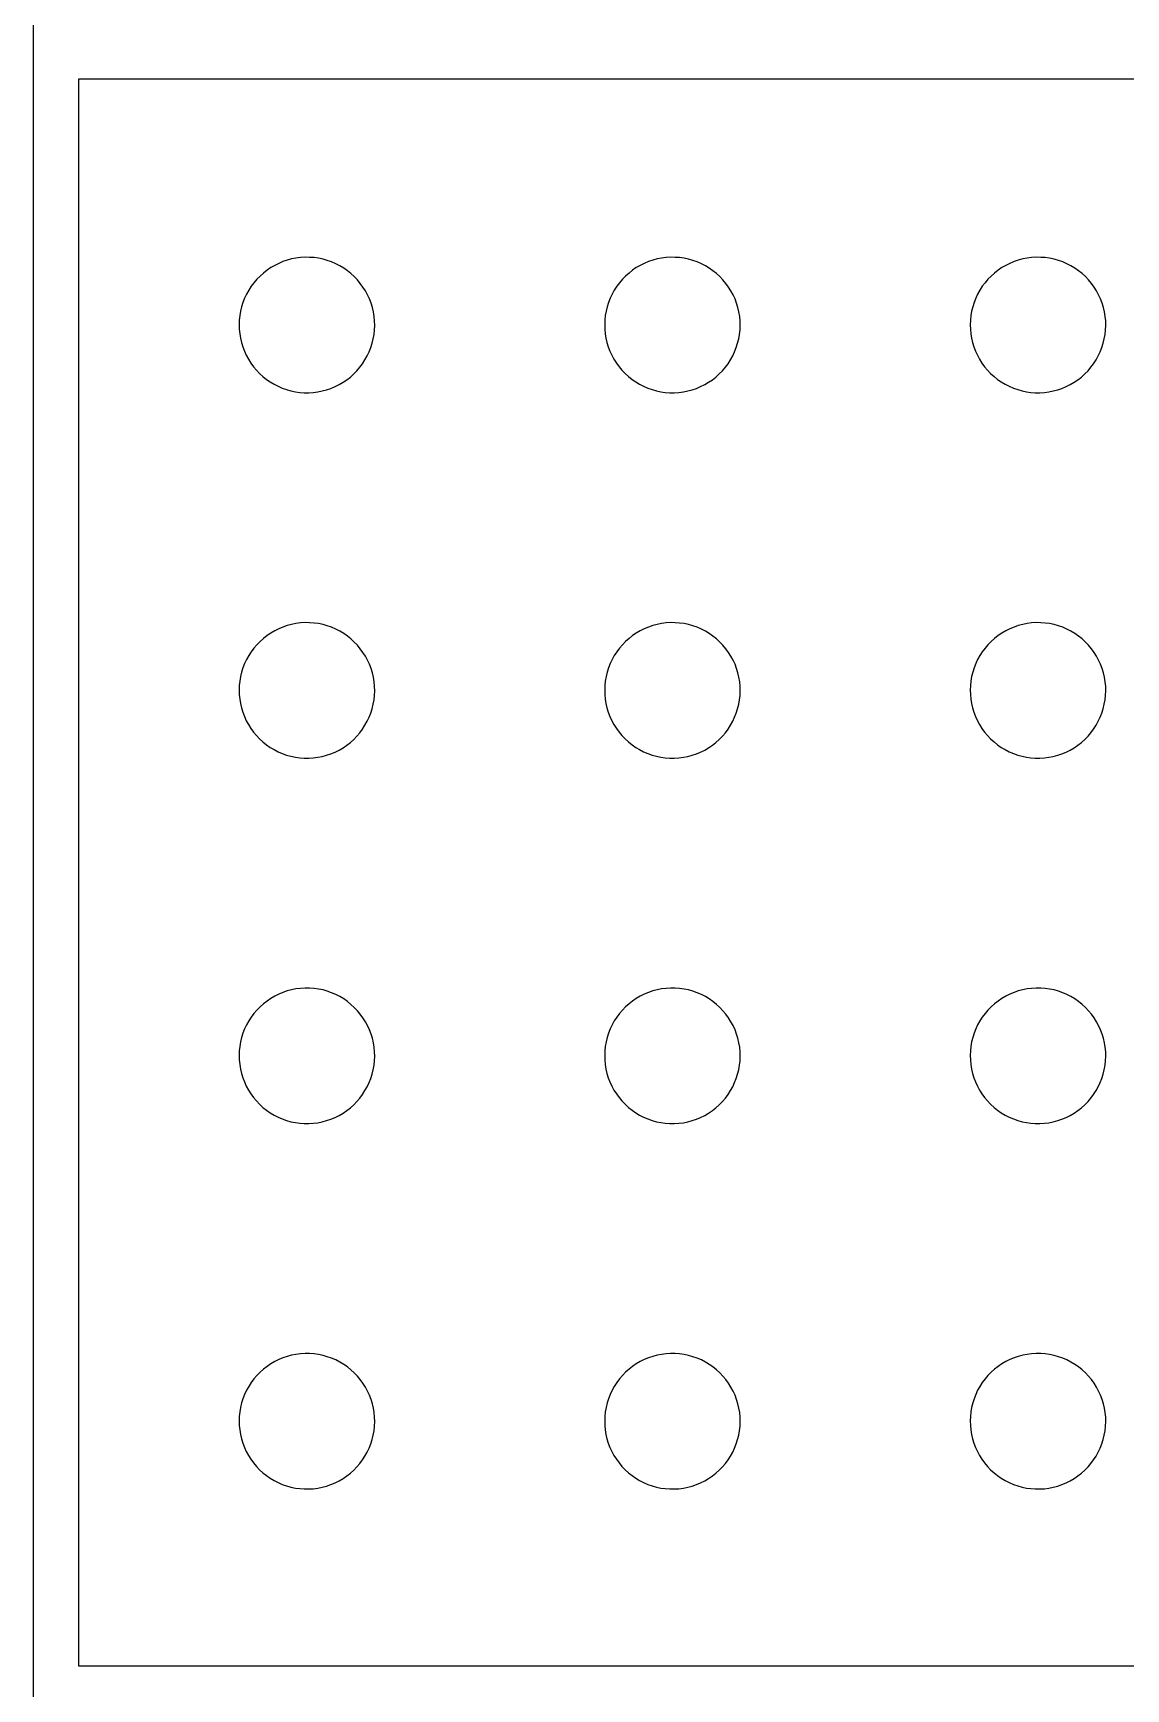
# Model space of a CAD drawing. Extents: x -75 to 75, y -42 to 42.
# Drawn here: x 30.59 to 42.55, y -23.16 to -5.03 of the extents above; entities that cross this region are included whole.
import ezdxf

# ---------------------------------------------------------------- set-up
doc = ezdxf.new("R2010")
doc.units = 0
doc.header["$MEASUREMENT"] = 0
doc.layers.get('0').update_dxf_attribs({"linetype": 'CONTINUOUS'})

msp = doc.modelspace()

# ---------------------------------------------------------------- linework, layer by layer
for p, q in [((30.594, 30.718), (30.594, -41.282)), ((31.094, -5.532), (52.094, -5.532)), ((31.094, -22.907), (31.094, -5.532)), ((33.194, -7.6), (33.153, -7.628)), ((33.237, -7.575), (33.194, -7.6)), ((33.281, -7.553), (33.237, -7.575)), ((33.327, -7.534), (33.281, -7.553)), ((33.374, -7.518), (33.327, -7.534)), ((33.422, -7.505), (33.374, -7.518)), ((33.47, -7.496), (33.422, -7.505)), ((33.52, -7.489), (33.47, -7.496)), ((33.569, -7.486), (33.52, -7.489)), ((33.619, -7.487), (33.569, -7.486)), ((33.668, -7.49), (33.619, -7.487)), ((33.717, -7.497), (33.668, -7.49)), ((33.766, -7.507), (33.717, -7.497)), ((33.813, -7.521), (33.766, -7.507)), ((33.86, -7.537), (33.813, -7.521)), ((33.906, -7.557), (33.86, -7.537)), ((33.95, -7.58), (33.906, -7.557)), ((33.992, -7.605), (33.95, -7.58)), ((34.033, -7.633), (33.992, -7.605)), ((37.194, -7.6), (37.153, -7.628)), ((37.237, -7.575), (37.194, -7.6)), ((37.281, -7.553), (37.237, -7.575)), ((37.327, -7.534), (37.281, -7.553)), ((37.374, -7.518), (37.327, -7.534)), ((37.422, -7.505), (37.374, -7.518)), ((37.47, -7.496), (37.422, -7.505)), ((37.52, -7.489), (37.47, -7.496)), ((37.569, -7.486), (37.52, -7.489)), ((37.619, -7.487), (37.569, -7.486)), ((37.668, -7.49), (37.619, -7.487)), ((37.717, -7.497), (37.668, -7.49)), ((37.766, -7.507), (37.717, -7.497)), ((37.813, -7.521), (37.766, -7.507)), ((37.86, -7.537), (37.813, -7.521)), ((37.906, -7.557), (37.86, -7.537)), ((37.95, -7.58), (37.906, -7.557)), ((37.992, -7.605), (37.95, -7.58)), ((38.033, -7.633), (37.992, -7.605)), ((41.194, -7.6), (41.153, -7.628)), ((41.237, -7.575), (41.194, -7.6)), ((41.281, -7.553), (41.237, -7.575)), ((41.327, -7.534), (41.281, -7.553)), ((41.374, -7.518), (41.327, -7.534)), ((41.422, -7.505), (41.374, -7.518)), ((41.47, -7.496), (41.422, -7.505)), ((41.52, -7.489), (41.47, -7.496)), ((41.569, -7.486), (41.52, -7.489)), ((41.619, -7.487), (41.569, -7.486)), ((41.668, -7.49), (41.619, -7.487)), ((41.717, -7.497), (41.668, -7.49)), ((41.766, -7.507), (41.717, -7.497)), ((41.813, -7.521), (41.766, -7.507)), ((41.86, -7.537), (41.813, -7.521)), ((41.906, -7.557), (41.86, -7.537)), ((41.95, -7.58), (41.906, -7.557)), ((41.992, -7.605), (41.95, -7.58)), ((42.033, -7.633), (41.992, -7.605)), ((33.01, -7.765), (32.98, -7.804)), ((33.042, -7.727), (33.01, -7.765)), ((33.077, -7.692), (33.042, -7.727)), ((33.114, -7.659), (33.077, -7.692)), ((33.153, -7.628), (33.114, -7.659)), ((34.072, -7.664), (34.033, -7.633)), ((34.108, -7.698), (34.072, -7.664)), ((34.142, -7.734), (34.108, -7.698)), ((34.174, -7.772), (34.142, -7.734)), ((34.203, -7.812), (34.174, -7.772)), ((37.01, -7.765), (36.98, -7.804)), ((37.042, -7.727), (37.01, -7.765)), ((37.077, -7.692), (37.042, -7.727)), ((37.114, -7.659), (37.077, -7.692)), ((37.153, -7.628), (37.114, -7.659)), ((38.072, -7.664), (38.033, -7.633)), ((38.108, -7.698), (38.072, -7.664)), ((38.142, -7.734), (38.108, -7.698)), ((38.174, -7.772), (38.142, -7.734)), ((38.203, -7.812), (38.174, -7.772)), ((41.01, -7.765), (40.98, -7.804)), ((41.042, -7.727), (41.01, -7.765)), ((41.077, -7.692), (41.042, -7.727)), ((41.114, -7.659), (41.077, -7.692)), ((41.153, -7.628), (41.114, -7.659)), ((42.072, -7.664), (42.033, -7.633)), ((42.108, -7.698), (42.072, -7.664)), ((42.142, -7.734), (42.108, -7.698)), ((42.174, -7.772), (42.142, -7.734)), ((42.203, -7.812), (42.174, -7.772)), ((32.908, -7.934), (32.89, -7.981)), ((32.929, -7.889), (32.908, -7.934)), ((32.953, -7.846), (32.929, -7.889)), ((32.98, -7.804), (32.953, -7.846)), ((34.23, -7.854), (34.203, -7.812)), ((34.253, -7.897), (34.23, -7.854)), ((34.274, -7.942), (34.253, -7.897)), ((34.291, -7.989), (34.274, -7.942)), ((36.908, -7.934), (36.89, -7.981)), ((36.929, -7.889), (36.908, -7.934)), ((36.953, -7.846), (36.929, -7.889)), ((36.98, -7.804), (36.953, -7.846)), ((38.23, -7.854), (38.203, -7.812)), ((38.253, -7.897), (38.23, -7.854)), ((38.274, -7.942), (38.253, -7.897)), ((38.291, -7.989), (38.274, -7.942)), ((40.908, -7.934), (40.89, -7.981)), ((40.929, -7.889), (40.908, -7.934)), ((40.953, -7.846), (40.929, -7.889)), ((40.98, -7.804), (40.953, -7.846)), ((42.23, -7.854), (42.203, -7.812)), ((42.253, -7.897), (42.23, -7.854)), ((42.274, -7.942), (42.253, -7.897)), ((42.291, -7.989), (42.274, -7.942)), ((32.855, -8.125), (32.85, -8.174)), ((32.863, -8.076), (32.855, -8.125)), ((32.875, -8.028), (32.863, -8.076)), ((32.89, -7.981), (32.875, -8.028)), ((34.306, -8.036), (34.291, -7.989)), ((34.317, -8.084), (34.306, -8.036)), ((34.325, -8.133), (34.317, -8.084)), ((34.33, -8.183), (34.325, -8.133)), ((36.855, -8.125), (36.85, -8.174)), ((36.863, -8.076), (36.855, -8.125)), ((36.875, -8.028), (36.863, -8.076)), ((36.89, -7.981), (36.875, -8.028)), ((38.306, -8.036), (38.291, -7.989)), ((38.317, -8.084), (38.306, -8.036)), ((38.325, -8.133), (38.317, -8.084)), ((38.33, -8.183), (38.325, -8.133)), ((40.855, -8.125), (40.85, -8.174)), ((40.863, -8.076), (40.855, -8.125)), ((40.875, -8.028), (40.863, -8.076)), ((40.89, -7.981), (40.875, -8.028)), ((42.306, -8.036), (42.291, -7.989)), ((42.317, -8.084), (42.306, -8.036)), ((42.325, -8.133), (42.317, -8.084)), ((42.33, -8.183), (42.325, -8.133)), ((32.85, -8.174), (32.848, -8.224)), ((32.848, -8.224), (32.849, -8.273)), ((32.849, -8.273), (32.854, -8.323)), ((32.854, -8.323), (32.862, -8.372)), ((34.315, -8.38), (34.324, -8.331)), ((34.324, -8.331), (34.329, -8.282)), ((34.329, -8.282), (34.331, -8.232)), ((34.331, -8.232), (34.33, -8.183)), ((36.85, -8.174), (36.848, -8.224)), ((36.848, -8.224), (36.849, -8.273)), ((36.849, -8.273), (36.854, -8.323)), ((36.854, -8.323), (36.862, -8.372)), ((38.315, -8.38), (38.324, -8.331)), ((38.324, -8.331), (38.329, -8.282)), ((38.329, -8.282), (38.331, -8.232)), ((38.331, -8.232), (38.33, -8.183)), ((40.85, -8.174), (40.848, -8.224)), ((40.848, -8.224), (40.849, -8.273)), ((40.849, -8.273), (40.854, -8.323)), ((40.854, -8.323), (40.862, -8.372)), ((42.315, -8.38), (42.324, -8.331)), ((42.324, -8.331), (42.329, -8.282)), ((42.329, -8.282), (42.331, -8.232)), ((42.331, -8.232), (42.33, -8.183)), ((32.862, -8.372), (32.873, -8.42)), ((32.873, -8.42), (32.887, -8.467)), ((32.887, -8.467), (32.905, -8.514)), ((32.905, -8.514), (32.926, -8.559)), ((34.27, -8.521), (34.288, -8.475)), ((34.288, -8.475), (34.303, -8.428)), ((34.303, -8.428), (34.315, -8.38)), ((36.862, -8.372), (36.873, -8.42)), ((36.873, -8.42), (36.887, -8.467)), ((36.887, -8.467), (36.905, -8.514)), ((36.905, -8.514), (36.926, -8.559)), ((38.27, -8.521), (38.288, -8.475)), ((38.288, -8.475), (38.303, -8.428)), ((38.303, -8.428), (38.315, -8.38)), ((40.862, -8.372), (40.873, -8.42)), ((40.873, -8.42), (40.887, -8.467)), ((40.887, -8.467), (40.905, -8.514)), ((40.905, -8.514), (40.926, -8.559)), ((42.27, -8.521), (42.288, -8.475)), ((42.288, -8.475), (42.303, -8.428)), ((42.303, -8.428), (42.315, -8.38)), ((32.926, -8.559), (32.949, -8.602)), ((32.949, -8.602), (32.976, -8.644)), ((32.976, -8.644), (33.005, -8.684)), ((33.005, -8.684), (33.037, -8.722)), ((34.137, -8.728), (34.169, -8.691)), ((34.169, -8.691), (34.198, -8.651)), ((34.198, -8.651), (34.225, -8.609)), ((34.225, -8.609), (34.249, -8.566)), ((34.249, -8.566), (34.27, -8.521)), ((36.926, -8.559), (36.949, -8.602)), ((36.949, -8.602), (36.976, -8.644)), ((36.976, -8.644), (37.005, -8.684)), ((37.005, -8.684), (37.037, -8.722)), ((38.137, -8.728), (38.169, -8.691)), ((38.169, -8.691), (38.198, -8.651)), ((38.198, -8.651), (38.225, -8.609)), ((38.225, -8.609), (38.249, -8.566)), ((38.249, -8.566), (38.27, -8.521)), ((40.926, -8.559), (40.949, -8.602)), ((40.949, -8.602), (40.976, -8.644)), ((40.976, -8.644), (41.005, -8.684)), ((41.005, -8.684), (41.037, -8.722)), ((42.137, -8.728), (42.169, -8.691)), ((42.169, -8.691), (42.198, -8.651)), ((42.198, -8.651), (42.225, -8.609)), ((42.225, -8.609), (42.249, -8.566)), ((42.249, -8.566), (42.27, -8.521)), ((33.037, -8.722), (33.071, -8.758)), ((33.071, -8.758), (33.108, -8.792)), ((33.108, -8.792), (33.147, -8.823)), ((33.147, -8.823), (33.187, -8.851)), ((33.187, -8.851), (33.23, -8.876)), ((33.23, -8.876), (33.274, -8.899)), ((33.898, -8.902), (33.942, -8.88)), ((33.942, -8.88), (33.985, -8.855)), ((33.985, -8.855), (34.026, -8.827)), ((34.026, -8.827), (34.065, -8.797)), ((34.065, -8.797), (34.102, -8.764)), ((34.102, -8.764), (34.137, -8.728)), ((37.037, -8.722), (37.071, -8.758)), ((37.071, -8.758), (37.108, -8.792)), ((37.108, -8.792), (37.147, -8.823)), ((37.147, -8.823), (37.187, -8.851)), ((37.187, -8.851), (37.23, -8.876)), ((37.23, -8.876), (37.274, -8.899)), ((37.898, -8.902), (37.942, -8.88)), ((37.942, -8.88), (37.985, -8.855)), ((37.985, -8.855), (38.026, -8.827)), ((38.026, -8.827), (38.065, -8.797)), ((38.065, -8.797), (38.102, -8.764)), ((38.102, -8.764), (38.137, -8.728)), ((41.037, -8.722), (41.071, -8.758)), ((41.071, -8.758), (41.108, -8.792)), ((41.108, -8.792), (41.147, -8.823)), ((41.147, -8.823), (41.187, -8.851)), ((41.187, -8.851), (41.23, -8.876)), ((41.23, -8.876), (41.274, -8.899)), ((41.898, -8.902), (41.942, -8.88)), ((41.942, -8.88), (41.985, -8.855)), ((41.985, -8.855), (42.026, -8.827)), ((42.026, -8.827), (42.065, -8.797)), ((42.065, -8.797), (42.102, -8.764)), ((42.102, -8.764), (42.137, -8.728)), ((33.274, -8.899), (33.32, -8.919)), ((33.32, -8.919), (33.367, -8.935)), ((33.367, -8.935), (33.415, -8.949)), ((33.415, -8.949), (33.463, -8.959)), ((33.463, -8.959), (33.511, -8.965)), ((33.511, -8.965), (33.56, -8.969)), ((33.56, -8.969), (33.61, -8.969)), ((33.61, -8.969), (33.659, -8.966)), ((33.659, -8.966), (33.709, -8.96)), ((33.709, -8.96), (33.757, -8.95)), ((33.757, -8.95), (33.805, -8.937)), ((33.805, -8.937), (33.852, -8.921)), ((33.852, -8.921), (33.898, -8.902)), ((37.274, -8.899), (37.32, -8.919)), ((37.32, -8.919), (37.367, -8.935)), ((37.367, -8.935), (37.415, -8.949)), ((37.415, -8.949), (37.463, -8.959)), ((37.463, -8.959), (37.511, -8.965)), ((37.511, -8.965), (37.56, -8.969)), ((37.56, -8.969), (37.61, -8.969)), ((37.61, -8.969), (37.659, -8.966)), ((37.659, -8.966), (37.709, -8.96)), ((37.709, -8.96), (37.757, -8.95)), ((37.757, -8.95), (37.805, -8.937)), ((37.805, -8.937), (37.852, -8.921)), ((37.852, -8.921), (37.898, -8.902)), ((41.274, -8.899), (41.32, -8.919)), ((41.32, -8.919), (41.367, -8.935)), ((41.367, -8.935), (41.415, -8.949)), ((41.415, -8.949), (41.463, -8.959)), ((41.463, -8.959), (41.511, -8.965)), ((41.511, -8.965), (41.56, -8.969)), ((41.56, -8.969), (41.61, -8.969)), ((41.61, -8.969), (41.659, -8.966)), ((41.659, -8.966), (41.709, -8.96)), ((41.709, -8.96), (41.757, -8.95)), ((41.757, -8.95), (41.805, -8.937)), ((41.805, -8.937), (41.852, -8.921)), ((41.852, -8.921), (41.898, -8.902)), ((33.237, -11.575), (33.194, -11.6)), ((33.281, -11.553), (33.237, -11.575)), ((33.327, -11.534), (33.281, -11.553)), ((33.374, -11.518), (33.327, -11.534)), ((33.422, -11.505), (33.374, -11.518)), ((33.47, -11.496), (33.422, -11.505)), ((33.52, -11.489), (33.47, -11.496)), ((33.569, -11.486), (33.52, -11.489)), ((33.619, -11.487), (33.569, -11.486)), ((33.668, -11.49), (33.619, -11.487)), ((33.717, -11.497), (33.668, -11.49)), ((33.766, -11.507), (33.717, -11.497)), ((33.813, -11.521), (33.766, -11.507)), ((33.86, -11.537), (33.813, -11.521)), ((33.906, -11.557), (33.86, -11.537)), ((33.95, -11.58), (33.906, -11.557)), ((33.992, -11.605), (33.95, -11.58)), ((37.237, -11.575), (37.194, -11.6)), ((37.281, -11.553), (37.237, -11.575)), ((37.327, -11.534), (37.281, -11.553)), ((37.374, -11.518), (37.327, -11.534)), ((37.422, -11.505), (37.374, -11.518)), ((37.47, -11.496), (37.422, -11.505)), ((37.52, -11.489), (37.47, -11.496)), ((37.569, -11.486), (37.52, -11.489)), ((37.619, -11.487), (37.569, -11.486)), ((37.668, -11.49), (37.619, -11.487)), ((37.717, -11.497), (37.668, -11.49)), ((37.766, -11.507), (37.717, -11.497)), ((37.813, -11.521), (37.766, -11.507)), ((37.86, -11.537), (37.813, -11.521)), ((37.906, -11.557), (37.86, -11.537)), ((37.95, -11.58), (37.906, -11.557)), ((37.992, -11.605), (37.95, -11.58)), ((41.237, -11.575), (41.194, -11.6)), ((41.281, -11.553), (41.237, -11.575)), ((41.327, -11.534), (41.281, -11.553)), ((41.374, -11.518), (41.327, -11.534)), ((41.422, -11.505), (41.374, -11.518)), ((41.47, -11.496), (41.422, -11.505)), ((41.52, -11.489), (41.47, -11.496)), ((41.569, -11.486), (41.52, -11.489)), ((41.619, -11.487), (41.569, -11.486)), ((41.668, -11.49), (41.619, -11.487)), ((41.717, -11.497), (41.668, -11.49)), ((41.766, -11.507), (41.717, -11.497)), ((41.813, -11.521), (41.766, -11.507)), ((41.86, -11.537), (41.813, -11.521)), ((41.906, -11.557), (41.86, -11.537)), ((41.95, -11.58), (41.906, -11.557)), ((41.992, -11.605), (41.95, -11.58)), ((33.01, -11.765), (32.98, -11.804)), ((33.042, -11.727), (33.01, -11.765)), ((33.077, -11.692), (33.042, -11.727)), ((33.114, -11.659), (33.077, -11.692)), ((33.153, -11.628), (33.114, -11.659)), ((33.194, -11.6), (33.153, -11.628)), ((34.033, -11.633), (33.992, -11.605)), ((34.072, -11.664), (34.033, -11.633)), ((34.108, -11.698), (34.072, -11.664)), ((34.142, -11.734), (34.108, -11.698)), ((34.174, -11.772), (34.142, -11.734)), ((34.203, -11.812), (34.174, -11.772)), ((37.01, -11.765), (36.98, -11.804)), ((37.042, -11.727), (37.01, -11.765)), ((37.077, -11.692), (37.042, -11.727)), ((37.114, -11.659), (37.077, -11.692)), ((37.153, -11.628), (37.114, -11.659)), ((37.194, -11.6), (37.153, -11.628)), ((38.033, -11.633), (37.992, -11.605)), ((38.072, -11.664), (38.033, -11.633)), ((38.108, -11.698), (38.072, -11.664)), ((38.142, -11.734), (38.108, -11.698)), ((38.174, -11.772), (38.142, -11.734)), ((38.203, -11.812), (38.174, -11.772)), ((41.01, -11.765), (40.98, -11.804)), ((41.042, -11.727), (41.01, -11.765)), ((41.077, -11.692), (41.042, -11.727)), ((41.114, -11.659), (41.077, -11.692)), ((41.153, -11.628), (41.114, -11.659)), ((41.194, -11.6), (41.153, -11.628)), ((42.033, -11.633), (41.992, -11.605)), ((42.072, -11.664), (42.033, -11.633)), ((42.108, -11.698), (42.072, -11.664)), ((42.142, -11.734), (42.108, -11.698)), ((42.174, -11.772), (42.142, -11.734)), ((42.203, -11.812), (42.174, -11.772)), ((32.908, -11.934), (32.89, -11.981)), ((32.929, -11.889), (32.908, -11.934)), ((32.953, -11.846), (32.929, -11.889)), ((32.98, -11.804), (32.953, -11.846)), ((34.23, -11.854), (34.203, -11.812)), ((34.253, -11.897), (34.23, -11.854)), ((34.274, -11.942), (34.253, -11.897)), ((34.291, -11.989), (34.274, -11.942)), ((36.908, -11.934), (36.89, -11.981)), ((36.929, -11.889), (36.908, -11.934)), ((36.953, -11.846), (36.929, -11.889)), ((36.98, -11.804), (36.953, -11.846)), ((38.23, -11.854), (38.203, -11.812)), ((38.253, -11.897), (38.23, -11.854)), ((38.274, -11.942), (38.253, -11.897)), ((38.291, -11.989), (38.274, -11.942)), ((40.908, -11.934), (40.89, -11.981)), ((40.929, -11.889), (40.908, -11.934)), ((40.953, -11.846), (40.929, -11.889)), ((40.98, -11.804), (40.953, -11.846)), ((42.23, -11.854), (42.203, -11.812)), ((42.253, -11.897), (42.23, -11.854)), ((42.274, -11.942), (42.253, -11.897)), ((42.291, -11.989), (42.274, -11.942)), ((32.855, -12.125), (32.85, -12.174)), ((32.863, -12.076), (32.855, -12.125)), ((32.875, -12.028), (32.863, -12.076)), ((32.89, -11.981), (32.875, -12.028)), ((34.306, -12.036), (34.291, -11.989)), ((34.317, -12.084), (34.306, -12.036)), ((34.325, -12.133), (34.317, -12.084)), ((34.33, -12.183), (34.325, -12.133)), ((36.855, -12.125), (36.85, -12.174)), ((36.863, -12.076), (36.855, -12.125)), ((36.875, -12.028), (36.863, -12.076)), ((36.89, -11.981), (36.875, -12.028)), ((38.306, -12.036), (38.291, -11.989)), ((38.317, -12.084), (38.306, -12.036)), ((38.325, -12.133), (38.317, -12.084)), ((38.33, -12.183), (38.325, -12.133)), ((40.855, -12.125), (40.85, -12.174)), ((40.863, -12.076), (40.855, -12.125)), ((40.875, -12.028), (40.863, -12.076)), ((40.89, -11.981), (40.875, -12.028)), ((42.306, -12.036), (42.291, -11.989)), ((42.317, -12.084), (42.306, -12.036)), ((42.325, -12.133), (42.317, -12.084)), ((42.33, -12.183), (42.325, -12.133)), ((32.85, -12.174), (32.848, -12.224)), ((32.848, -12.224), (32.849, -12.273)), ((32.849, -12.273), (32.854, -12.323)), ((32.854, -12.323), (32.862, -12.372)), ((34.324, -12.331), (34.329, -12.282)), ((34.329, -12.282), (34.331, -12.232)), ((34.331, -12.232), (34.33, -12.183)), ((36.85, -12.174), (36.848, -12.224)), ((36.848, -12.224), (36.849, -12.273)), ((36.849, -12.273), (36.854, -12.323)), ((36.854, -12.323), (36.862, -12.372)), ((38.324, -12.331), (38.329, -12.282)), ((38.329, -12.282), (38.331, -12.232)), ((38.331, -12.232), (38.33, -12.183)), ((40.85, -12.174), (40.848, -12.224)), ((40.848, -12.224), (40.849, -12.273)), ((40.849, -12.273), (40.854, -12.323)), ((40.854, -12.323), (40.862, -12.372)), ((42.324, -12.331), (42.329, -12.282)), ((42.329, -12.282), (42.331, -12.232)), ((42.331, -12.232), (42.33, -12.183)), ((32.862, -12.372), (32.873, -12.42)), ((32.873, -12.42), (32.887, -12.467)), ((32.887, -12.467), (32.905, -12.514)), ((34.27, -12.521), (34.288, -12.475)), ((34.288, -12.475), (34.303, -12.428)), ((34.303, -12.428), (34.315, -12.38)), ((34.315, -12.38), (34.324, -12.331)), ((36.862, -12.372), (36.873, -12.42)), ((36.873, -12.42), (36.887, -12.467)), ((36.887, -12.467), (36.905, -12.514)), ((38.27, -12.521), (38.288, -12.475)), ((38.288, -12.475), (38.303, -12.428)), ((38.303, -12.428), (38.315, -12.38)), ((38.315, -12.38), (38.324, -12.331)), ((40.862, -12.372), (40.873, -12.42)), ((40.873, -12.42), (40.887, -12.467)), ((40.887, -12.467), (40.905, -12.514)), ((42.27, -12.521), (42.288, -12.475)), ((42.288, -12.475), (42.303, -12.428)), ((42.303, -12.428), (42.315, -12.38)), ((42.315, -12.38), (42.324, -12.331)), ((32.905, -12.514), (32.926, -12.559)), ((32.926, -12.559), (32.949, -12.602)), ((32.949, -12.602), (32.976, -12.644)), ((32.976, -12.644), (33.005, -12.684)), ((33.005, -12.684), (33.037, -12.722)), ((34.169, -12.691), (34.198, -12.651)), ((34.198, -12.651), (34.225, -12.609)), ((34.225, -12.609), (34.249, -12.566)), ((34.249, -12.566), (34.27, -12.521)), ((36.905, -12.514), (36.926, -12.559)), ((36.926, -12.559), (36.949, -12.602)), ((36.949, -12.602), (36.976, -12.644)), ((36.976, -12.644), (37.005, -12.684)), ((37.005, -12.684), (37.037, -12.722)), ((38.169, -12.691), (38.198, -12.651)), ((38.198, -12.651), (38.225, -12.609)), ((38.225, -12.609), (38.249, -12.566)), ((38.249, -12.566), (38.27, -12.521)), ((40.905, -12.514), (40.926, -12.559)), ((40.926, -12.559), (40.949, -12.602)), ((40.949, -12.602), (40.976, -12.644)), ((40.976, -12.644), (41.005, -12.684)), ((41.005, -12.684), (41.037, -12.722)), ((42.169, -12.691), (42.198, -12.651)), ((42.198, -12.651), (42.225, -12.609)), ((42.225, -12.609), (42.249, -12.566)), ((42.249, -12.566), (42.27, -12.521)), ((33.037, -12.722), (33.071, -12.758)), ((33.071, -12.758), (33.108, -12.792)), ((33.108, -12.792), (33.147, -12.823)), ((33.147, -12.823), (33.187, -12.851)), ((33.187, -12.851), (33.23, -12.876)), ((33.942, -12.88), (33.985, -12.855)), ((33.985, -12.855), (34.026, -12.827)), ((34.026, -12.827), (34.065, -12.797)), ((34.065, -12.797), (34.102, -12.764)), ((34.102, -12.764), (34.137, -12.728)), ((34.137, -12.728), (34.169, -12.691)), ((37.037, -12.722), (37.071, -12.758)), ((37.071, -12.758), (37.108, -12.792)), ((37.108, -12.792), (37.147, -12.823)), ((37.147, -12.823), (37.187, -12.851)), ((37.187, -12.851), (37.23, -12.876)), ((37.942, -12.88), (37.985, -12.855)), ((37.985, -12.855), (38.026, -12.827)), ((38.026, -12.827), (38.065, -12.797)), ((38.065, -12.797), (38.102, -12.764)), ((38.102, -12.764), (38.137, -12.728)), ((38.137, -12.728), (38.169, -12.691)), ((41.037, -12.722), (41.071, -12.758)), ((41.071, -12.758), (41.108, -12.792)), ((41.108, -12.792), (41.147, -12.823)), ((41.147, -12.823), (41.187, -12.851)), ((41.187, -12.851), (41.23, -12.876)), ((41.942, -12.88), (41.985, -12.855)), ((41.985, -12.855), (42.026, -12.827)), ((42.026, -12.827), (42.065, -12.797)), ((42.065, -12.797), (42.102, -12.764)), ((42.102, -12.764), (42.137, -12.728)), ((42.137, -12.728), (42.169, -12.691)), ((33.23, -12.876), (33.274, -12.899)), ((33.274, -12.899), (33.32, -12.919)), ((33.32, -12.919), (33.367, -12.935)), ((33.367, -12.935), (33.415, -12.949)), ((33.415, -12.949), (33.463, -12.959)), ((33.463, -12.959), (33.511, -12.965)), ((33.511, -12.965), (33.56, -12.969)), ((33.56, -12.969), (33.61, -12.969)), ((33.61, -12.969), (33.659, -12.966)), ((33.659, -12.966), (33.709, -12.96)), ((33.709, -12.96), (33.757, -12.95)), ((33.757, -12.95), (33.805, -12.937)), ((33.805, -12.937), (33.852, -12.921)), ((33.852, -12.921), (33.898, -12.902)), ((33.898, -12.902), (33.942, -12.88)), ((37.23, -12.876), (37.274, -12.899)), ((37.274, -12.899), (37.32, -12.919)), ((37.32, -12.919), (37.367, -12.935)), ((37.367, -12.935), (37.415, -12.949)), ((37.415, -12.949), (37.463, -12.959)), ((37.463, -12.959), (37.511, -12.965)), ((37.511, -12.965), (37.56, -12.969)), ((37.56, -12.969), (37.61, -12.969)), ((37.61, -12.969), (37.659, -12.966)), ((37.659, -12.966), (37.709, -12.96)), ((37.709, -12.96), (37.757, -12.95)), ((37.757, -12.95), (37.805, -12.937)), ((37.805, -12.937), (37.852, -12.921)), ((37.852, -12.921), (37.898, -12.902)), ((37.898, -12.902), (37.942, -12.88)), ((41.23, -12.876), (41.274, -12.899)), ((41.274, -12.899), (41.32, -12.919)), ((41.32, -12.919), (41.367, -12.935)), ((41.367, -12.935), (41.415, -12.949)), ((41.415, -12.949), (41.463, -12.959)), ((41.463, -12.959), (41.511, -12.965)), ((41.511, -12.965), (41.56, -12.969)), ((41.56, -12.969), (41.61, -12.969)), ((41.61, -12.969), (41.659, -12.966)), ((41.659, -12.966), (41.709, -12.96)), ((41.709, -12.96), (41.757, -12.95)), ((41.757, -12.95), (41.805, -12.937)), ((41.805, -12.937), (41.852, -12.921)), ((41.852, -12.921), (41.898, -12.902)), ((41.898, -12.902), (41.942, -12.88)), ((33.237, -15.575), (33.194, -15.6)), ((33.281, -15.553), (33.237, -15.575)), ((33.327, -15.534), (33.281, -15.553)), ((33.374, -15.518), (33.327, -15.534)), ((33.422, -15.505), (33.374, -15.518)), ((33.47, -15.496), (33.422, -15.505)), ((33.52, -15.489), (33.47, -15.496)), ((33.569, -15.486), (33.52, -15.489)), ((33.619, -15.487), (33.569, -15.486)), ((33.668, -15.49), (33.619, -15.487)), ((33.717, -15.497), (33.668, -15.49)), ((33.766, -15.507), (33.717, -15.497)), ((33.813, -15.521), (33.766, -15.507)), ((33.86, -15.537), (33.813, -15.521)), ((33.906, -15.557), (33.86, -15.537)), ((33.95, -15.58), (33.906, -15.557)), ((33.992, -15.605), (33.95, -15.58)), ((37.237, -15.575), (37.194, -15.6)), ((37.281, -15.553), (37.237, -15.575)), ((37.327, -15.534), (37.281, -15.553)), ((37.374, -15.518), (37.327, -15.534)), ((37.422, -15.505), (37.374, -15.518)), ((37.47, -15.496), (37.422, -15.505)), ((37.52, -15.489), (37.47, -15.496)), ((37.569, -15.486), (37.52, -15.489)), ((37.619, -15.487), (37.569, -15.486)), ((37.668, -15.49), (37.619, -15.487)), ((37.717, -15.497), (37.668, -15.49)), ((37.766, -15.507), (37.717, -15.497)), ((37.813, -15.521), (37.766, -15.507)), ((37.86, -15.537), (37.813, -15.521)), ((37.906, -15.557), (37.86, -15.537)), ((37.95, -15.58), (37.906, -15.557)), ((37.992, -15.605), (37.95, -15.58)), ((41.237, -15.575), (41.194, -15.6)), ((41.281, -15.553), (41.237, -15.575)), ((41.327, -15.534), (41.281, -15.553)), ((41.374, -15.518), (41.327, -15.534)), ((41.422, -15.505), (41.374, -15.518)), ((41.47, -15.496), (41.422, -15.505)), ((41.52, -15.489), (41.47, -15.496)), ((41.569, -15.486), (41.52, -15.489)), ((41.619, -15.487), (41.569, -15.486)), ((41.668, -15.49), (41.619, -15.487)), ((41.717, -15.497), (41.668, -15.49)), ((41.766, -15.507), (41.717, -15.497)), ((41.813, -15.521), (41.766, -15.507)), ((41.86, -15.537), (41.813, -15.521)), ((41.906, -15.557), (41.86, -15.537)), ((41.95, -15.58), (41.906, -15.557)), ((41.992, -15.605), (41.95, -15.58)), ((33.01, -15.765), (32.98, -15.804)), ((33.042, -15.727), (33.01, -15.765)), ((33.077, -15.692), (33.042, -15.727)), ((33.114, -15.659), (33.077, -15.692)), ((33.153, -15.628), (33.114, -15.659)), ((33.194, -15.6), (33.153, -15.628)), ((34.033, -15.633), (33.992, -15.605)), ((34.072, -15.664), (34.033, -15.633)), ((34.108, -15.698), (34.072, -15.664)), ((34.142, -15.734), (34.108, -15.698)), ((34.174, -15.772), (34.142, -15.734)), ((37.01, -15.765), (36.98, -15.804)), ((37.042, -15.727), (37.01, -15.765)), ((37.077, -15.692), (37.042, -15.727)), ((37.114, -15.659), (37.077, -15.692)), ((37.153, -15.628), (37.114, -15.659)), ((37.194, -15.6), (37.153, -15.628)), ((38.033, -15.633), (37.992, -15.605)), ((38.072, -15.664), (38.033, -15.633)), ((38.108, -15.698), (38.072, -15.664)), ((38.142, -15.734), (38.108, -15.698)), ((38.174, -15.772), (38.142, -15.734)), ((41.01, -15.765), (40.98, -15.804)), ((41.042, -15.727), (41.01, -15.765)), ((41.077, -15.692), (41.042, -15.727)), ((41.114, -15.659), (41.077, -15.692)), ((41.153, -15.628), (41.114, -15.659)), ((41.194, -15.6), (41.153, -15.628)), ((42.033, -15.633), (41.992, -15.605)), ((42.072, -15.664), (42.033, -15.633)), ((42.108, -15.698), (42.072, -15.664)), ((42.142, -15.734), (42.108, -15.698)), ((42.174, -15.772), (42.142, -15.734)), ((32.908, -15.934), (32.89, -15.981)), ((32.929, -15.889), (32.908, -15.934)), ((32.953, -15.846), (32.929, -15.889)), ((32.98, -15.804), (32.953, -15.846)), ((34.203, -15.812), (34.174, -15.772)), ((34.23, -15.854), (34.203, -15.812)), ((34.253, -15.897), (34.23, -15.854)), ((34.274, -15.942), (34.253, -15.897)), ((34.291, -15.989), (34.274, -15.942)), ((36.908, -15.934), (36.89, -15.981)), ((36.929, -15.889), (36.908, -15.934)), ((36.953, -15.846), (36.929, -15.889)), ((36.98, -15.804), (36.953, -15.846)), ((38.203, -15.812), (38.174, -15.772)), ((38.23, -15.854), (38.203, -15.812)), ((38.253, -15.897), (38.23, -15.854)), ((38.274, -15.942), (38.253, -15.897)), ((38.291, -15.989), (38.274, -15.942)), ((40.908, -15.934), (40.89, -15.981)), ((40.929, -15.889), (40.908, -15.934)), ((40.953, -15.846), (40.929, -15.889)), ((40.98, -15.804), (40.953, -15.846)), ((42.203, -15.812), (42.174, -15.772)), ((42.23, -15.854), (42.203, -15.812)), ((42.253, -15.897), (42.23, -15.854)), ((42.274, -15.942), (42.253, -15.897)), ((42.291, -15.989), (42.274, -15.942)), ((32.855, -16.125), (32.85, -16.174)), ((32.863, -16.076), (32.855, -16.125)), ((32.875, -16.028), (32.863, -16.076)), ((32.89, -15.981), (32.875, -16.028)), ((34.306, -16.036), (34.291, -15.989)), ((34.317, -16.084), (34.306, -16.036)), ((34.325, -16.133), (34.317, -16.084)), ((36.855, -16.125), (36.85, -16.174)), ((36.863, -16.076), (36.855, -16.125)), ((36.875, -16.028), (36.863, -16.076)), ((36.89, -15.981), (36.875, -16.028)), ((38.306, -16.036), (38.291, -15.989)), ((38.317, -16.084), (38.306, -16.036)), ((38.325, -16.133), (38.317, -16.084)), ((40.855, -16.125), (40.85, -16.174)), ((40.863, -16.076), (40.855, -16.125)), ((40.875, -16.028), (40.863, -16.076)), ((40.89, -15.981), (40.875, -16.028)), ((42.306, -16.036), (42.291, -15.989)), ((42.317, -16.084), (42.306, -16.036)), ((42.325, -16.133), (42.317, -16.084)), ((32.85, -16.174), (32.848, -16.224)), ((32.848, -16.224), (32.849, -16.273)), ((32.849, -16.273), (32.854, -16.323)), ((34.324, -16.331), (34.329, -16.282)), ((34.33, -16.183), (34.325, -16.133)), ((34.329, -16.282), (34.331, -16.232)), ((34.331, -16.232), (34.33, -16.183)), ((36.85, -16.174), (36.848, -16.224)), ((36.848, -16.224), (36.849, -16.273)), ((36.849, -16.273), (36.854, -16.323)), ((38.324, -16.331), (38.329, -16.282)), ((38.33, -16.183), (38.325, -16.133)), ((38.329, -16.282), (38.331, -16.232)), ((38.331, -16.232), (38.33, -16.183)), ((40.85, -16.174), (40.848, -16.224)), ((40.848, -16.224), (40.849, -16.273)), ((40.849, -16.273), (40.854, -16.323)), ((42.324, -16.331), (42.329, -16.282)), ((42.33, -16.183), (42.325, -16.133)), ((42.329, -16.282), (42.331, -16.232)), ((42.331, -16.232), (42.33, -16.183)), ((32.854, -16.323), (32.862, -16.372)), ((32.862, -16.372), (32.873, -16.42)), ((32.873, -16.42), (32.887, -16.467)), ((32.887, -16.467), (32.905, -16.514)), ((34.27, -16.521), (34.288, -16.475)), ((34.288, -16.475), (34.303, -16.428)), ((34.303, -16.428), (34.315, -16.38)), ((34.315, -16.38), (34.324, -16.331)), ((36.854, -16.323), (36.862, -16.372)), ((36.862, -16.372), (36.873, -16.42)), ((36.873, -16.42), (36.887, -16.467)), ((36.887, -16.467), (36.905, -16.514)), ((38.27, -16.521), (38.288, -16.475)), ((38.288, -16.475), (38.303, -16.428)), ((38.303, -16.428), (38.315, -16.38)), ((38.315, -16.38), (38.324, -16.331)), ((40.854, -16.323), (40.862, -16.372)), ((40.862, -16.372), (40.873, -16.42)), ((40.873, -16.42), (40.887, -16.467)), ((40.887, -16.467), (40.905, -16.514)), ((42.27, -16.521), (42.288, -16.475)), ((42.288, -16.475), (42.303, -16.428)), ((42.303, -16.428), (42.315, -16.38)), ((42.315, -16.38), (42.324, -16.331)), ((32.905, -16.514), (32.926, -16.559)), ((32.926, -16.559), (32.949, -16.602)), ((32.949, -16.602), (32.976, -16.644)), ((32.976, -16.644), (33.005, -16.684)), ((34.169, -16.691), (34.198, -16.651)), ((34.198, -16.651), (34.225, -16.609)), ((34.225, -16.609), (34.249, -16.566)), ((34.249, -16.566), (34.27, -16.521)), ((36.905, -16.514), (36.926, -16.559)), ((36.926, -16.559), (36.949, -16.602)), ((36.949, -16.602), (36.976, -16.644)), ((36.976, -16.644), (37.005, -16.684)), ((38.169, -16.691), (38.198, -16.651)), ((38.198, -16.651), (38.225, -16.609)), ((38.225, -16.609), (38.249, -16.566)), ((38.249, -16.566), (38.27, -16.521)), ((40.905, -16.514), (40.926, -16.559)), ((40.926, -16.559), (40.949, -16.602)), ((40.949, -16.602), (40.976, -16.644)), ((40.976, -16.644), (41.005, -16.684)), ((42.169, -16.691), (42.198, -16.651)), ((42.198, -16.651), (42.225, -16.609)), ((42.225, -16.609), (42.249, -16.566)), ((42.249, -16.566), (42.27, -16.521)), ((33.005, -16.684), (33.037, -16.722)), ((33.037, -16.722), (33.071, -16.758)), ((33.071, -16.758), (33.108, -16.792)), ((33.108, -16.792), (33.147, -16.823)), ((33.147, -16.823), (33.187, -16.851)), ((33.187, -16.851), (33.23, -16.876)), ((33.942, -16.88), (33.985, -16.855)), ((33.985, -16.855), (34.026, -16.827)), ((34.026, -16.827), (34.065, -16.797)), ((34.065, -16.797), (34.102, -16.764)), ((34.102, -16.764), (34.137, -16.728)), ((34.137, -16.728), (34.169, -16.691)), ((37.005, -16.684), (37.037, -16.722)), ((37.037, -16.722), (37.071, -16.758)), ((37.071, -16.758), (37.108, -16.792)), ((37.108, -16.792), (37.147, -16.823)), ((37.147, -16.823), (37.187, -16.851)), ((37.187, -16.851), (37.23, -16.876)), ((37.942, -16.88), (37.985, -16.855)), ((37.985, -16.855), (38.026, -16.827)), ((38.026, -16.827), (38.065, -16.797)), ((38.065, -16.797), (38.102, -16.764)), ((38.102, -16.764), (38.137, -16.728)), ((38.137, -16.728), (38.169, -16.691)), ((41.005, -16.684), (41.037, -16.722)), ((41.037, -16.722), (41.071, -16.758)), ((41.071, -16.758), (41.108, -16.792)), ((41.108, -16.792), (41.147, -16.823)), ((41.147, -16.823), (41.187, -16.851)), ((41.187, -16.851), (41.23, -16.876)), ((41.942, -16.88), (41.985, -16.855)), ((41.985, -16.855), (42.026, -16.827)), ((42.026, -16.827), (42.065, -16.797)), ((42.065, -16.797), (42.102, -16.764)), ((42.102, -16.764), (42.137, -16.728)), ((42.137, -16.728), (42.169, -16.691)), ((33.23, -16.876), (33.274, -16.899)), ((33.274, -16.899), (33.32, -16.919)), ((33.32, -16.919), (33.367, -16.935)), ((33.367, -16.935), (33.415, -16.949)), ((33.415, -16.949), (33.463, -16.959)), ((33.463, -16.959), (33.511, -16.965)), ((33.511, -16.965), (33.56, -16.969)), ((33.56, -16.969), (33.61, -16.969)), ((33.61, -16.969), (33.659, -16.966)), ((33.659, -16.966), (33.709, -16.96)), ((33.709, -16.96), (33.757, -16.95)), ((33.757, -16.95), (33.805, -16.937)), ((33.805, -16.937), (33.852, -16.921)), ((33.852, -16.921), (33.898, -16.902)), ((33.898, -16.902), (33.942, -16.88)), ((37.23, -16.876), (37.274, -16.899)), ((37.274, -16.899), (37.32, -16.919)), ((37.32, -16.919), (37.367, -16.935)), ((37.367, -16.935), (37.415, -16.949)), ((37.415, -16.949), (37.463, -16.959)), ((37.463, -16.959), (37.511, -16.965)), ((37.511, -16.965), (37.56, -16.969)), ((37.56, -16.969), (37.61, -16.969)), ((37.61, -16.969), (37.659, -16.966)), ((37.659, -16.966), (37.709, -16.96)), ((37.709, -16.96), (37.757, -16.95)), ((37.757, -16.95), (37.805, -16.937)), ((37.805, -16.937), (37.852, -16.921)), ((37.852, -16.921), (37.898, -16.902)), ((37.898, -16.902), (37.942, -16.88)), ((41.23, -16.876), (41.274, -16.899)), ((41.274, -16.899), (41.32, -16.919)), ((41.32, -16.919), (41.367, -16.935)), ((41.367, -16.935), (41.415, -16.949)), ((41.415, -16.949), (41.463, -16.959)), ((41.463, -16.959), (41.511, -16.965)), ((41.511, -16.965), (41.56, -16.969)), ((41.56, -16.969), (41.61, -16.969)), ((41.61, -16.969), (41.659, -16.966)), ((41.659, -16.966), (41.709, -16.96)), ((41.709, -16.96), (41.757, -16.95)), ((41.757, -16.95), (41.805, -16.937)), ((41.805, -16.937), (41.852, -16.921)), ((41.852, -16.921), (41.898, -16.902)), ((41.898, -16.902), (41.942, -16.88)), ((33.281, -19.553), (33.237, -19.575)), ((33.327, -19.534), (33.281, -19.553)), ((33.374, -19.518), (33.327, -19.534)), ((33.422, -19.505), (33.374, -19.518)), ((33.47, -19.496), (33.422, -19.505)), ((33.52, -19.489), (33.47, -19.496)), ((33.569, -19.486), (33.52, -19.489)), ((33.619, -19.487), (33.569, -19.486)), ((33.668, -19.49), (33.619, -19.487)), ((33.717, -19.497), (33.668, -19.49)), ((33.766, -19.507), (33.717, -19.497)), ((33.813, -19.521), (33.766, -19.507)), ((33.86, -19.537), (33.813, -19.521)), ((33.906, -19.557), (33.86, -19.537)), ((33.95, -19.58), (33.906, -19.557)), ((37.281, -19.553), (37.237, -19.575)), ((37.327, -19.534), (37.281, -19.553)), ((37.374, -19.518), (37.327, -19.534)), ((37.422, -19.505), (37.374, -19.518)), ((37.47, -19.496), (37.422, -19.505)), ((37.52, -19.489), (37.47, -19.496)), ((37.569, -19.486), (37.52, -19.489)), ((37.619, -19.487), (37.569, -19.486)), ((37.668, -19.49), (37.619, -19.487)), ((37.717, -19.497), (37.668, -19.49)), ((37.766, -19.507), (37.717, -19.497)), ((37.813, -19.521), (37.766, -19.507)), ((37.86, -19.537), (37.813, -19.521)), ((37.906, -19.557), (37.86, -19.537)), ((37.95, -19.58), (37.906, -19.557)), ((41.281, -19.553), (41.237, -19.575)), ((41.327, -19.534), (41.281, -19.553)), ((41.374, -19.518), (41.327, -19.534)), ((41.422, -19.505), (41.374, -19.518)), ((41.47, -19.496), (41.422, -19.505)), ((41.52, -19.489), (41.47, -19.496)), ((41.569, -19.486), (41.52, -19.489)), ((41.619, -19.487), (41.569, -19.486)), ((41.668, -19.49), (41.619, -19.487)), ((41.717, -19.497), (41.668, -19.49)), ((41.766, -19.507), (41.717, -19.497)), ((41.813, -19.521), (41.766, -19.507)), ((41.86, -19.537), (41.813, -19.521)), ((41.906, -19.557), (41.86, -19.537)), ((41.95, -19.58), (41.906, -19.557)), ((33.042, -19.727), (33.01, -19.765)), ((33.077, -19.692), (33.042, -19.727)), ((33.114, -19.659), (33.077, -19.692)), ((33.153, -19.628), (33.114, -19.659)), ((33.194, -19.6), (33.153, -19.628)), ((33.237, -19.575), (33.194, -19.6)), ((33.992, -19.605), (33.95, -19.58)), ((34.033, -19.633), (33.992, -19.605)), ((34.072, -19.664), (34.033, -19.633)), ((34.108, -19.698), (34.072, -19.664)), ((34.142, -19.734), (34.108, -19.698)), ((34.174, -19.772), (34.142, -19.734)), ((37.042, -19.727), (37.01, -19.765)), ((37.077, -19.692), (37.042, -19.727)), ((37.114, -19.659), (37.077, -19.692)), ((37.153, -19.628), (37.114, -19.659)), ((37.194, -19.6), (37.153, -19.628)), ((37.237, -19.575), (37.194, -19.6)), ((37.992, -19.605), (37.95, -19.58)), ((38.033, -19.633), (37.992, -19.605)), ((38.072, -19.664), (38.033, -19.633)), ((38.108, -19.698), (38.072, -19.664)), ((38.142, -19.734), (38.108, -19.698)), ((38.174, -19.772), (38.142, -19.734)), ((41.042, -19.727), (41.01, -19.765)), ((41.077, -19.692), (41.042, -19.727)), ((41.114, -19.659), (41.077, -19.692)), ((41.153, -19.628), (41.114, -19.659)), ((41.194, -19.6), (41.153, -19.628)), ((41.237, -19.575), (41.194, -19.6)), ((41.992, -19.605), (41.95, -19.58)), ((42.033, -19.633), (41.992, -19.605)), ((42.072, -19.664), (42.033, -19.633)), ((42.108, -19.698), (42.072, -19.664)), ((42.142, -19.734), (42.108, -19.698)), ((42.174, -19.772), (42.142, -19.734)), ((32.908, -19.934), (32.89, -19.981)), ((32.929, -19.889), (32.908, -19.934)), ((32.953, -19.846), (32.929, -19.889)), ((32.98, -19.804), (32.953, -19.846)), ((33.01, -19.765), (32.98, -19.804)), ((34.203, -19.812), (34.174, -19.772)), ((34.23, -19.854), (34.203, -19.812)), ((34.253, -19.897), (34.23, -19.854)), ((34.274, -19.942), (34.253, -19.897)), ((36.908, -19.934), (36.89, -19.981)), ((36.929, -19.889), (36.908, -19.934)), ((36.953, -19.846), (36.929, -19.889)), ((36.98, -19.804), (36.953, -19.846)), ((37.01, -19.765), (36.98, -19.804)), ((38.203, -19.812), (38.174, -19.772)), ((38.23, -19.854), (38.203, -19.812)), ((38.253, -19.897), (38.23, -19.854)), ((38.274, -19.942), (38.253, -19.897)), ((40.908, -19.934), (40.89, -19.981)), ((40.929, -19.889), (40.908, -19.934)), ((40.953, -19.846), (40.929, -19.889)), ((40.98, -19.804), (40.953, -19.846)), ((41.01, -19.765), (40.98, -19.804)), ((42.203, -19.812), (42.174, -19.772)), ((42.23, -19.854), (42.203, -19.812)), ((42.253, -19.897), (42.23, -19.854)), ((42.274, -19.942), (42.253, -19.897)), ((32.863, -20.076), (32.855, -20.125)), ((32.875, -20.028), (32.863, -20.076)), ((32.89, -19.981), (32.875, -20.028)), ((34.291, -19.989), (34.274, -19.942)), ((34.306, -20.036), (34.291, -19.989)), ((34.317, -20.084), (34.306, -20.036)), ((34.325, -20.133), (34.317, -20.084)), ((36.863, -20.076), (36.855, -20.125)), ((36.875, -20.028), (36.863, -20.076)), ((36.89, -19.981), (36.875, -20.028)), ((38.291, -19.989), (38.274, -19.942)), ((38.306, -20.036), (38.291, -19.989)), ((38.317, -20.084), (38.306, -20.036)), ((38.325, -20.133), (38.317, -20.084)), ((40.863, -20.076), (40.855, -20.125)), ((40.875, -20.028), (40.863, -20.076)), ((40.89, -19.981), (40.875, -20.028)), ((42.291, -19.989), (42.274, -19.942)), ((42.306, -20.036), (42.291, -19.989)), ((42.317, -20.084), (42.306, -20.036)), ((42.325, -20.133), (42.317, -20.084)), ((32.85, -20.174), (32.848, -20.224)), ((32.848, -20.224), (32.849, -20.273)), ((32.849, -20.273), (32.854, -20.323)), ((32.855, -20.125), (32.85, -20.174)), ((34.324, -20.331), (34.329, -20.282)), ((34.33, -20.183), (34.325, -20.133)), ((34.329, -20.282), (34.331, -20.232)), ((34.331, -20.232), (34.33, -20.183)), ((36.85, -20.174), (36.848, -20.224)), ((36.848, -20.224), (36.849, -20.273)), ((36.849, -20.273), (36.854, -20.323)), ((36.855, -20.125), (36.85, -20.174)), ((38.324, -20.331), (38.329, -20.282)), ((38.33, -20.183), (38.325, -20.133)), ((38.329, -20.282), (38.331, -20.232)), ((38.331, -20.232), (38.33, -20.183)), ((40.85, -20.174), (40.848, -20.224)), ((40.848, -20.224), (40.849, -20.273)), ((40.849, -20.273), (40.854, -20.323)), ((40.855, -20.125), (40.85, -20.174)), ((42.324, -20.331), (42.329, -20.282)), ((42.33, -20.183), (42.325, -20.133)), ((42.329, -20.282), (42.331, -20.232)), ((42.331, -20.232), (42.33, -20.183)), ((32.854, -20.323), (32.862, -20.372)), ((32.862, -20.372), (32.873, -20.42)), ((32.873, -20.42), (32.887, -20.467)), ((32.887, -20.467), (32.905, -20.514)), ((34.27, -20.521), (34.288, -20.475)), ((34.288, -20.475), (34.303, -20.428)), ((34.303, -20.428), (34.315, -20.38)), ((34.315, -20.38), (34.324, -20.331)), ((36.854, -20.323), (36.862, -20.372)), ((36.862, -20.372), (36.873, -20.42)), ((36.873, -20.42), (36.887, -20.467)), ((36.887, -20.467), (36.905, -20.514)), ((38.27, -20.521), (38.288, -20.475)), ((38.288, -20.475), (38.303, -20.428)), ((38.303, -20.428), (38.315, -20.38)), ((38.315, -20.38), (38.324, -20.331)), ((40.854, -20.323), (40.862, -20.372)), ((40.862, -20.372), (40.873, -20.42)), ((40.873, -20.42), (40.887, -20.467)), ((40.887, -20.467), (40.905, -20.514)), ((42.27, -20.521), (42.288, -20.475)), ((42.288, -20.475), (42.303, -20.428)), ((42.303, -20.428), (42.315, -20.38)), ((42.315, -20.38), (42.324, -20.331)), ((32.905, -20.514), (32.926, -20.559)), ((32.926, -20.559), (32.949, -20.602)), ((32.949, -20.602), (32.976, -20.644)), ((32.976, -20.644), (33.005, -20.684)), ((34.169, -20.691), (34.198, -20.651)), ((34.198, -20.651), (34.225, -20.609)), ((34.225, -20.609), (34.249, -20.566)), ((34.249, -20.566), (34.27, -20.521)), ((36.905, -20.514), (36.926, -20.559)), ((36.926, -20.559), (36.949, -20.602)), ((36.949, -20.602), (36.976, -20.644)), ((36.976, -20.644), (37.005, -20.684)), ((38.169, -20.691), (38.198, -20.651)), ((38.198, -20.651), (38.225, -20.609)), ((38.225, -20.609), (38.249, -20.566)), ((38.249, -20.566), (38.27, -20.521)), ((40.905, -20.514), (40.926, -20.559)), ((40.926, -20.559), (40.949, -20.602)), ((40.949, -20.602), (40.976, -20.644)), ((40.976, -20.644), (41.005, -20.684)), ((42.169, -20.691), (42.198, -20.651)), ((42.198, -20.651), (42.225, -20.609)), ((42.225, -20.609), (42.249, -20.566)), ((42.249, -20.566), (42.27, -20.521)), ((33.005, -20.684), (33.037, -20.722)), ((33.037, -20.722), (33.071, -20.758)), ((33.071, -20.758), (33.108, -20.792)), ((33.108, -20.792), (33.147, -20.823)), ((33.147, -20.823), (33.187, -20.851)), ((33.985, -20.855), (34.026, -20.827)), ((34.026, -20.827), (34.065, -20.797)), ((34.065, -20.797), (34.102, -20.764)), ((34.102, -20.764), (34.137, -20.728)), ((34.137, -20.728), (34.169, -20.691)), ((37.005, -20.684), (37.037, -20.722)), ((37.037, -20.722), (37.071, -20.758)), ((37.071, -20.758), (37.108, -20.792)), ((37.108, -20.792), (37.147, -20.823)), ((37.147, -20.823), (37.187, -20.851)), ((37.985, -20.855), (38.026, -20.827)), ((38.026, -20.827), (38.065, -20.797)), ((38.065, -20.797), (38.102, -20.764)), ((38.102, -20.764), (38.137, -20.728)), ((38.137, -20.728), (38.169, -20.691)), ((41.005, -20.684), (41.037, -20.722)), ((41.037, -20.722), (41.071, -20.758)), ((41.071, -20.758), (41.108, -20.792)), ((41.108, -20.792), (41.147, -20.823)), ((41.147, -20.823), (41.187, -20.851)), ((41.985, -20.855), (42.026, -20.827)), ((42.026, -20.827), (42.065, -20.797)), ((42.065, -20.797), (42.102, -20.764)), ((42.102, -20.764), (42.137, -20.728)), ((42.137, -20.728), (42.169, -20.691)), ((33.187, -20.851), (33.23, -20.876)), ((33.23, -20.876), (33.274, -20.899)), ((33.274, -20.899), (33.32, -20.919)), ((33.32, -20.919), (33.367, -20.935)), ((33.367, -20.935), (33.415, -20.949)), ((33.415, -20.949), (33.463, -20.959)), ((33.463, -20.959), (33.511, -20.965)), ((33.511, -20.965), (33.56, -20.969)), ((33.56, -20.969), (33.61, -20.969)), ((33.61, -20.969), (33.659, -20.966)), ((33.659, -20.966), (33.709, -20.96)), ((33.709, -20.96), (33.757, -20.95)), ((33.757, -20.95), (33.805, -20.937)), ((33.805, -20.937), (33.852, -20.921)), ((33.852, -20.921), (33.898, -20.902)), ((33.898, -20.902), (33.942, -20.88)), ((33.942, -20.88), (33.985, -20.855)), ((37.187, -20.851), (37.23, -20.876)), ((37.23, -20.876), (37.274, -20.899)), ((37.274, -20.899), (37.32, -20.919)), ((37.32, -20.919), (37.367, -20.935)), ((37.367, -20.935), (37.415, -20.949)), ((37.415, -20.949), (37.463, -20.959)), ((37.463, -20.959), (37.511, -20.965)), ((37.511, -20.965), (37.56, -20.969)), ((37.56, -20.969), (37.61, -20.969)), ((37.61, -20.969), (37.659, -20.966)), ((37.659, -20.966), (37.709, -20.96)), ((37.709, -20.96), (37.757, -20.95)), ((37.757, -20.95), (37.805, -20.937)), ((37.805, -20.937), (37.852, -20.921)), ((37.852, -20.921), (37.898, -20.902)), ((37.898, -20.902), (37.942, -20.88)), ((37.942, -20.88), (37.985, -20.855)), ((41.187, -20.851), (41.23, -20.876)), ((41.23, -20.876), (41.274, -20.899)), ((41.274, -20.899), (41.32, -20.919)), ((41.32, -20.919), (41.367, -20.935)), ((41.367, -20.935), (41.415, -20.949)), ((41.415, -20.949), (41.463, -20.959)), ((41.463, -20.959), (41.511, -20.965)), ((41.511, -20.965), (41.56, -20.969)), ((41.56, -20.969), (41.61, -20.969)), ((41.61, -20.969), (41.659, -20.966)), ((41.659, -20.966), (41.709, -20.96)), ((41.709, -20.96), (41.757, -20.95)), ((41.757, -20.95), (41.805, -20.937)), ((41.805, -20.937), (41.852, -20.921)), ((41.852, -20.921), (41.898, -20.902)), ((41.898, -20.902), (41.942, -20.88)), ((41.942, -20.88), (41.985, -20.855)), ((52.094, -22.907), (31.094, -22.907))]:
    msp.add_line(p, q)

doc.saveas('drawing.dxf')
